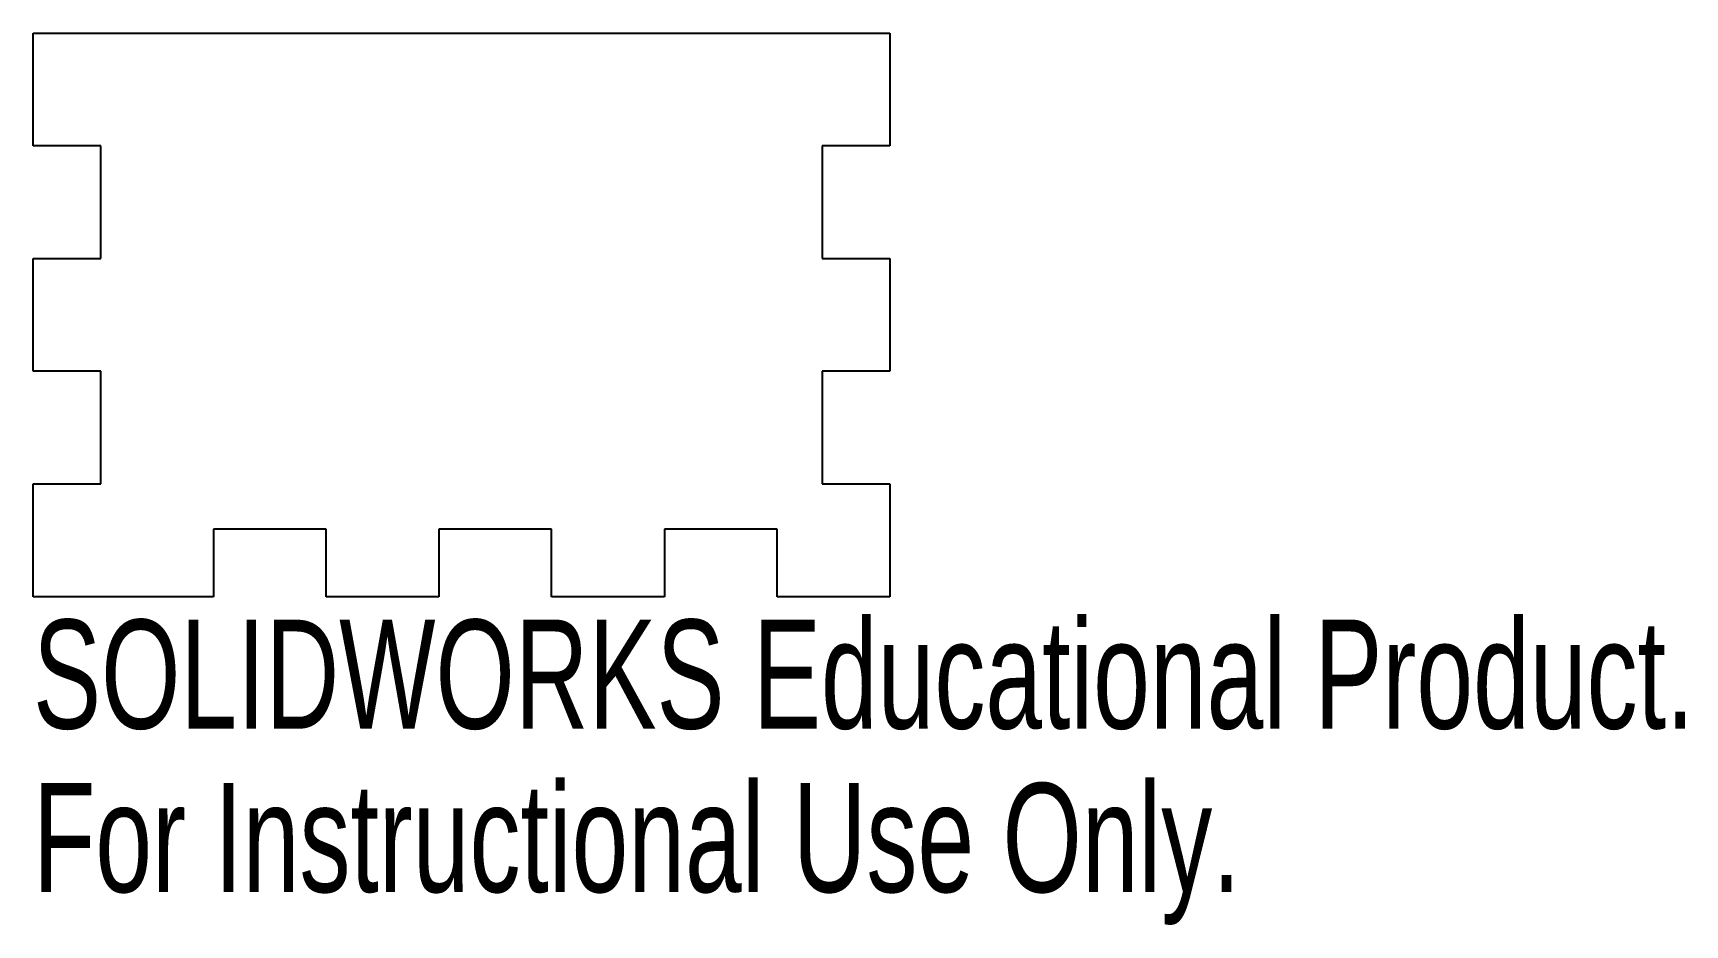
# Model space of a CAD drawing. Header units: millimetres. Extents: x -3 to 70.3, y -14.6 to 25.
import ezdxf

# ---------------------------------------------------------------- set-up
doc = ezdxf.new("R2010")
doc.units = ezdxf.units.MM
doc.styles.add('SLDTEXTSTYLE0', font='TXT', dxfattribs={"width": 0.7})

msp = doc.modelspace()

# ---------------------------------------------------------------- linework, layer by layer
at = {"color": 7, "linetype": 'Continuous', "lineweight": 25}
for p, q in [((-3, 20), (-3, 25)), ((-3, 25), (35, 25)), ((35, 25), (35, 20)), ((0, 20), (-3, 20)), ((0, 15), (0, 20)), ((32, 20), (32, 15)), ((35, 20), (32, 20)), ((-3, 15), (0, 15)), ((-3, 10), (-3, 15)), ((32, 15), (35, 15)), ((35, 15), (35, 10)), ((0, 10), (-3, 10)), ((0, 5), (0, 10)), ((32, 10), (32, 5)), ((35, 10), (32, 10)), ((-3, 5), (0, 5)), ((-3, 0), (-3, 5)), ((32, 5), (35, 5)), ((35, 5), (35, 0)), ((5, 3), (5, 0)), ((10, 3), (5, 3)), ((10, 0), (10, 3)), ((15, 3), (15, 0)), ((20, 3), (15, 3)), ((20, 0), (20, 3)), ((25, 3), (25, 0)), ((30, 3), (25, 3)), ((30, 0), (30, 3)), ((5, 0), (-3, 0)), ((15, 0), (10, 0)), ((25, 0), (20, 0)), ((35, 0), (30, 0))]:
    msp.add_line(p, q, dxfattribs=at)

# ---------------------------------------------------------------- texts
at = {"color": 7, "linetype": 'Continuous', "char_height": 4.83362, "attachment_point": 1, "style": 'SLDTEXTSTYLE0'}
for s, insert in [('SOLIDWORKS Educational Product.', (-3, -1.02)), ('For Instructional Use Only.', (-3, -8.27))]:
    msp.add_mtext(s, dxfattribs=dict(at, insert=insert))

doc.saveas('drawing.dxf')
